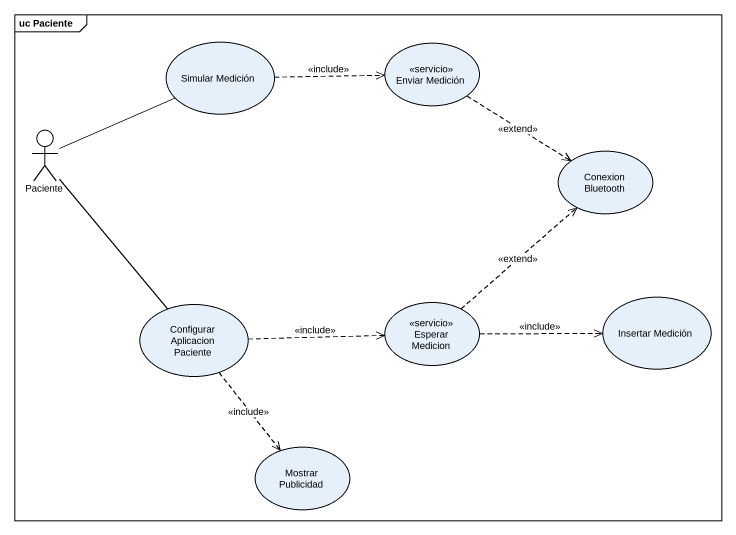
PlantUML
@startuml
mainframe uc Paciente
usecase "Simular Medición" as Simular_Medición
usecase "Enviar Medición" as Enviar_Medición <<servicio>>
actor Paciente
usecase "Conexion Bluetooth" as Conexion_Bluetooth
usecase "Configurar Aplicacion Paciente" as Configurar_Aplicacion
usecase "Esperar Medicion" as Esperar_Medicion <<servicio>>
usecase "Insertar Medición" as Insertar_Medición
usecase "Mostrar Publicidad" as Mostrar_Publicidad
Simular_Medición .right.> Enviar_Medición : <<include>>
Enviar_Medición ..> Conexion_Bluetooth : <<extend>>
Paciente -right- Simular_Medición
Paciente -- Configurar_Aplicacion
Configurar_Aplicacion .right.> Esperar_Medicion : <<include>>
Configurar_Aplicacion ..> Mostrar_Publicidad : <<include>>
Esperar_Medicion .up.> Conexion_Bluetooth : <<extend>>
Esperar_Medicion .right.> Insertar_Medición : <<include>>
@enduml
